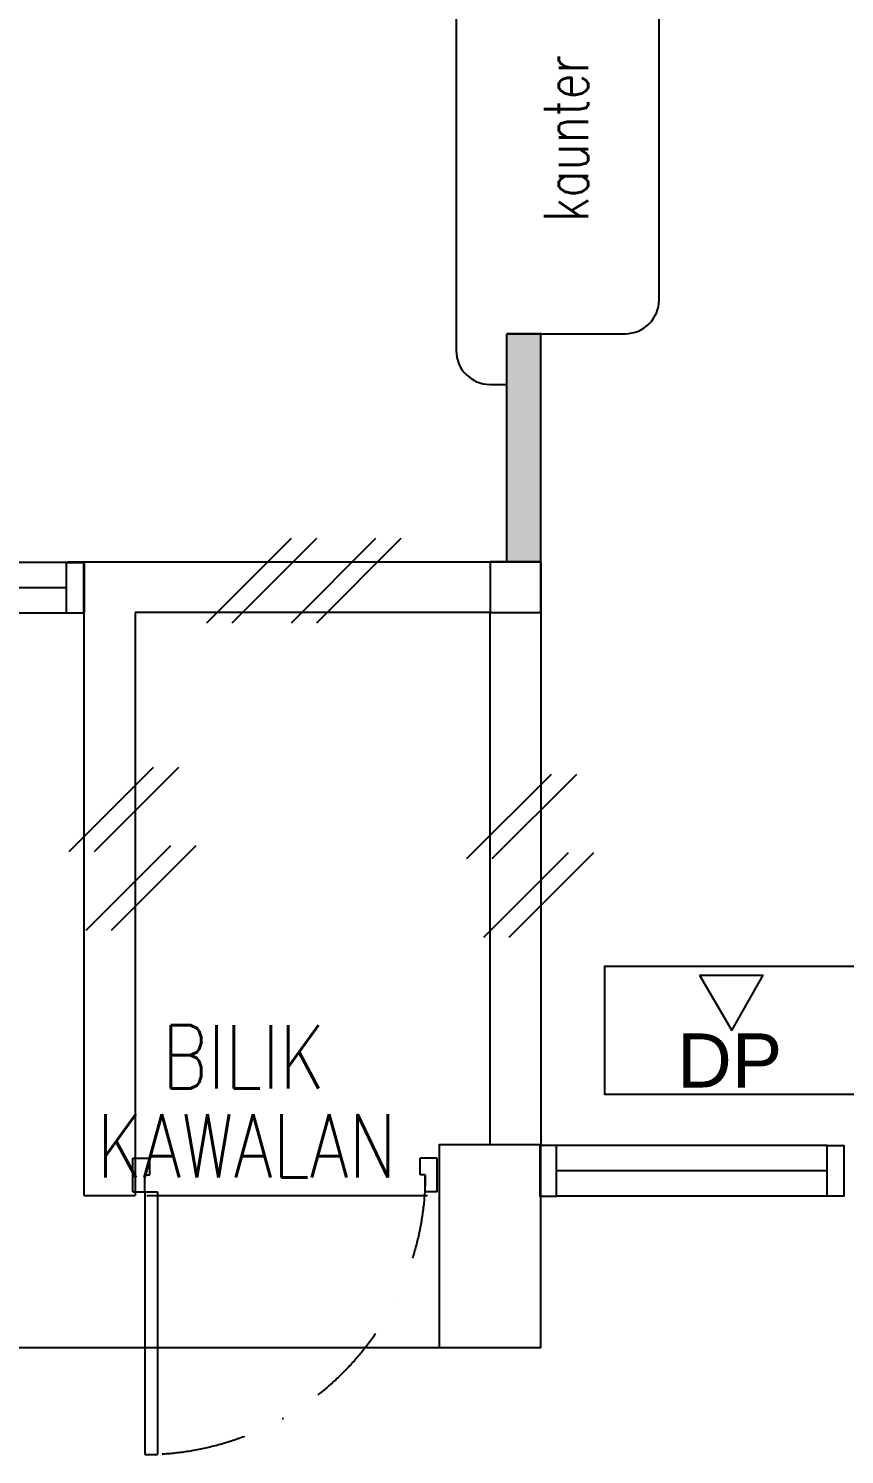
# Model space of a CAD drawing. Header units: millimetres. Extents: x 982 to 80582, y 687 to 58800.
# Drawn here: x 26002 to 28416, y 33517 to 37736 of the extents above; entities that cross this region are included whole.
import ezdxf
from ezdxf.enums import TextEntityAlignment as Align

# ---------------------------------------------------------------- set-up
doc = ezdxf.new("R2010")
doc.units = ezdxf.units.MM
doc.linetypes.add('DASHDOT', pattern=[1, 0.5, -0.25, 0, -0.25])
for name, color, linetype in [('A-COLUMN', 3, 'Continuous'), ('A-DOOR', 9, 'Continuous'), ('A-DROP', 8, 'Continuous'), ('A-FLR SYM', 13, 'Continuous'), ('A-HATCH', 8, 'Continuous'), ('A-PARTITION', 4, 'Continuous'), ('A-PTILE', 8, 'Continuous'), ('A-ROOMSYM', 3, 'Continuous'), ('A-TXTBOMBA', 7, 'Continuous'), ('A-WALL', 1, 'Continuous'), ('A-WIN', 9, 'Continuous'), ('A-WLH', 7, 'Continuous')]:
    doc.layers.add(name, color=color, linetype=linetype)
doc.styles.add('arial', font='arial.ttf')
doc.styles.add('ROMANS', font='romans.shx', dxfattribs={"width": 0.75, "height": 200})
doc.styles.add('style1', font='romans.shx', dxfattribs={"height": 750})

# ---------------------------------------------------------------- blocks, each defined once
blk = doc.blocks.new('A$C04C40081')
at = {"layer": 'A-WIN', "color": 8}
for p, q in [((850, 150), (50, 150)), ((850, 75), (50, 75)), ((850, 0), (50, 0))]:
    blk.add_line(p, q, dxfattribs=at)
at = {"layer": 'A-WIN', "color": 8, "linetype": 'Continuous'}
for points in [[(50, 150), (0, 150), (0, 0), (50, 0)], [(850, 150), (900, 150), (900, 0), (850, 0)]]:
    blk.add_lwpolyline(points, close=True, dxfattribs=at)
blk = doc.blocks.new('A$C4F656F16')
at = {"layer": 'A-DOOR', "color": 8}
for p, q in [((35, 100), (35, 877.1)), ((35, 877.1), (73, 877.1)), ((73, 100), (73, 877.1)), ((35, 100), (73, 100))]:
    blk.add_line(p, q, dxfattribs=at)
at = {"layer": 'A-DOOR', "color": 8, "linetype": 'Continuous'}
for p, q in [((0, 100), (35, 100)), ((0, 100), (0, 100)), ((0, 100), (0, 0)), ((0, 100), (0, 100)), ((35, 100), (35, 50)), ((900, 100), (865, 100)), ((865, 100), (865, 50)), ((900, 100), (900, 100)), ((900, 100), (900, 0)), ((900, 100), (900, 100)), ((35, 50), (50, 50)), ((50, 50), (50, 0)), ((865, 50), (850, 50)), ((850, 50), (850, 0)), ((0, 0), (50, 0)), ((900, 0), (850, 0))]:
    blk.add_line(p, q, dxfattribs=at)
at = {"layer": 'A-DOOR', "color": 8, "linetype": 'DASHDOT', "ltscale": 500}
blk.add_arc((35, 48), 830, 0.1381, 87.3759, dxfattribs=at)

msp = doc.modelspace()

# ---------------------------------------------------------------- hatches: boundary and pattern name
at = {"layer": 'A-HATCH'}
h = msp.add_hatch(dxfattribs=at)
h.set_pattern_fill('DOTS', color=8, scale=800)
h.set_pattern_definition([(0, (3598.94, -194877.037), (25, 50), [0, -50])])
h.paths.add_polyline_path([(27517.1, 36833.1), (27417.1, 36833.1), (27417.1, 36158.1), (27517.1, 36158.1)])
h.paths.add_polyline_path([(32017.1, 37733.1), (31917.1, 37733.1), (31917.1, 34433.1), (32017.1, 34433.1)])
h.paths.add_polyline_path([(32017.1, 38933.1), (31917.1, 38933.1), (31917.1, 38633.1), (32017.1, 38633.1)])
h.paths.add_polyline_path([(27417.1, 40758.1), (27517.1, 40758.1), (27517.1, 40983.1), (27417.1, 40983.1)])
h.paths.add_polyline_path([(27517.1, 40408.1), (27417.1, 40408.1), (27417.1, 38033.1), (27517.1, 38033.1), (27517.1, 38633.1), (31867.1, 38633.1), (31867.1, 38733.1), (27517.1, 38733.1)])

# ---------------------------------------------------------------- linework, layer by layer
at = {"color": 8}
for p, q in [((26352.1, 34283.1), (27182.1, 34283.1)), ((23467.1, 33833.1), (27217.1, 33833.1))]:
    msp.add_line(p, q, dxfattribs=at)
at = {"layer": 'A-COLUMN', "color": 8}
for points in [[(27517.1, 36158.1), (27367.1, 36158.1), (27367.1, 36008.1), (27517.1, 36008.1)], [(27217.1, 33833.1), (27517.1, 33833.1), (27517.1, 34433.1), (27217.1, 34433.1)]]:
    msp.add_lwpolyline(points, close=True, dxfattribs=at)
at = {"layer": 'A-DROP', "color": 8}
msp.add_line((27417.1, 36683.1), (27417.1, 36833.1), dxfattribs=at)
at = {"layer": 'A-PARTITION', "color": 8}
for p, q in [((27517.1, 36833.1), (27417.1, 36833.1)), ((27417.1, 36158.1), (27417.1, 36833.1)), ((27517.1, 36158.1), (27517.1, 36833.1))]:
    msp.add_line(p, q, dxfattribs=at)
at = {"layer": 'A-PTILE', "color": 8}
for p, q in [((27267.1, 38083.1), (27267.1, 36783.1)), ((27867.1, 36933.1), (27867.1, 37933.1)), ((27417.1, 36833.1), (27767.1, 36833.1)), ((27367.1, 36683.1), (27417.1, 36683.1))]:
    msp.add_line(p, q, dxfattribs=at)
for centre, start, end in [((27767.1, 36933.1), 270, 0), ((27367.1, 36783.1), 180, 270)]:
    msp.add_arc(centre, 100, start, end, dxfattribs=at)
at = {"layer": 'A-TXTBOMBA', "color": 8}
for p, q in [((27987, 34934.9), (28082.7, 34771.8)), ((27987, 34934.9), (28175.3, 34934.9)), ((28082.7, 34771.8), (28175.3, 34934.9))]:
    msp.add_line(p, q, dxfattribs=at)
msp.add_lwpolyline([(28456.1, 34960.6), (27706.1, 34960.6), (27706.1, 34582.7), (28456.1, 34582.7)], close=True, dxfattribs=at)
at = {"layer": 'A-WALL', "color": 8}
for p, q in [((26117.1, 36158.1), (27517.1, 36158.1)), ((26167.1, 36158.1), (26167.1, 36008.1)), ((27517.1, 36158.1), (27517.1, 34433.1)), ((26167.1, 34283.1), (26167.1, 36008.1)), ((27367.1, 36008.1), (26317.1, 36008.1)), ((26317.1, 36008.1), (26317.1, 34433.1)), ((27367.1, 34433.1), (27367.1, 36008.1)), ((26317.1, 34433.1), (26317.1, 34283.1))]:
    msp.add_line(p, q, dxfattribs=at)
at = {"layer": 'A-WALL', "color": 8, "linetype": 'Continuous', "ltscale": 900}
msp.add_line((26167.1, 34283.1), (26317.1, 34283.1), dxfattribs=at)
at = {"layer": 'A-WLH', "color": 8}
for p, q in [((26529.5, 35977.6), (26779.5, 36227.6)), ((26604.5, 35977.6), (26854.5, 36227.6)), ((26779.5, 35977.6), (27029.5, 36227.6)), ((26854.5, 35977.6), (27104.5, 36227.6)), ((26121.9, 35300.7), (26371.9, 35550.7)), ((26196.9, 35300.7), (26446.9, 35550.7)), ((27298.6, 35280), (27548.6, 35530)), ((27373.6, 35280), (27623.6, 35530)), ((26172.5, 35068.4), (26422.5, 35318.4)), ((26247.5, 35068.4), (26497.5, 35318.4)), ((27349.2, 35047.6), (27599.2, 35297.6)), ((27424.2, 35047.6), (27674.2, 35297.6))]:
    msp.add_line(p, q, dxfattribs=at)

# ---------------------------------------------------------------- block references
at = {"layer": 'A-DOOR', "color": 8, "xscale": -1, "rotation": 180}
msp.add_blockref('A$C4F656F16', (26310.6, 34394), dxfattribs=at)
at = {"layer": 'A-WIN', "color": 8}
for p in [(25264.4, 36006.1), (27514, 34281.3)]:
    msp.add_blockref('A$C04C40081', p, dxfattribs=at)

# ---------------------------------------------------------------- texts
at = {"layer": 'A-FLR SYM', "color": 8, "style": 'ROMANS', "width": 0.75}
msp.add_text('kaunter', height=131.25, rotation=90, dxfattribs=at).set_placement((27657.8, 37164.2))
at = {"layer": 'A-ROOMSYM', "color": 8, "style": 'style1', "width": 0.8}
for s, p in [('BILIK', (26638.3, 34600)), ('KAWALAN', (26647.3, 34336.6))]:
    msp.add_text(s, height=187.5, dxfattribs=at).set_placement(p, align=Align.CENTER)
at = {"layer": 'A-TXTBOMBA', "color": 8, "style": 'arial'}
msp.add_text('DP', height=160, dxfattribs=at).set_placement((27920.9, 34602.7))

doc.saveas('drawing.dxf')
